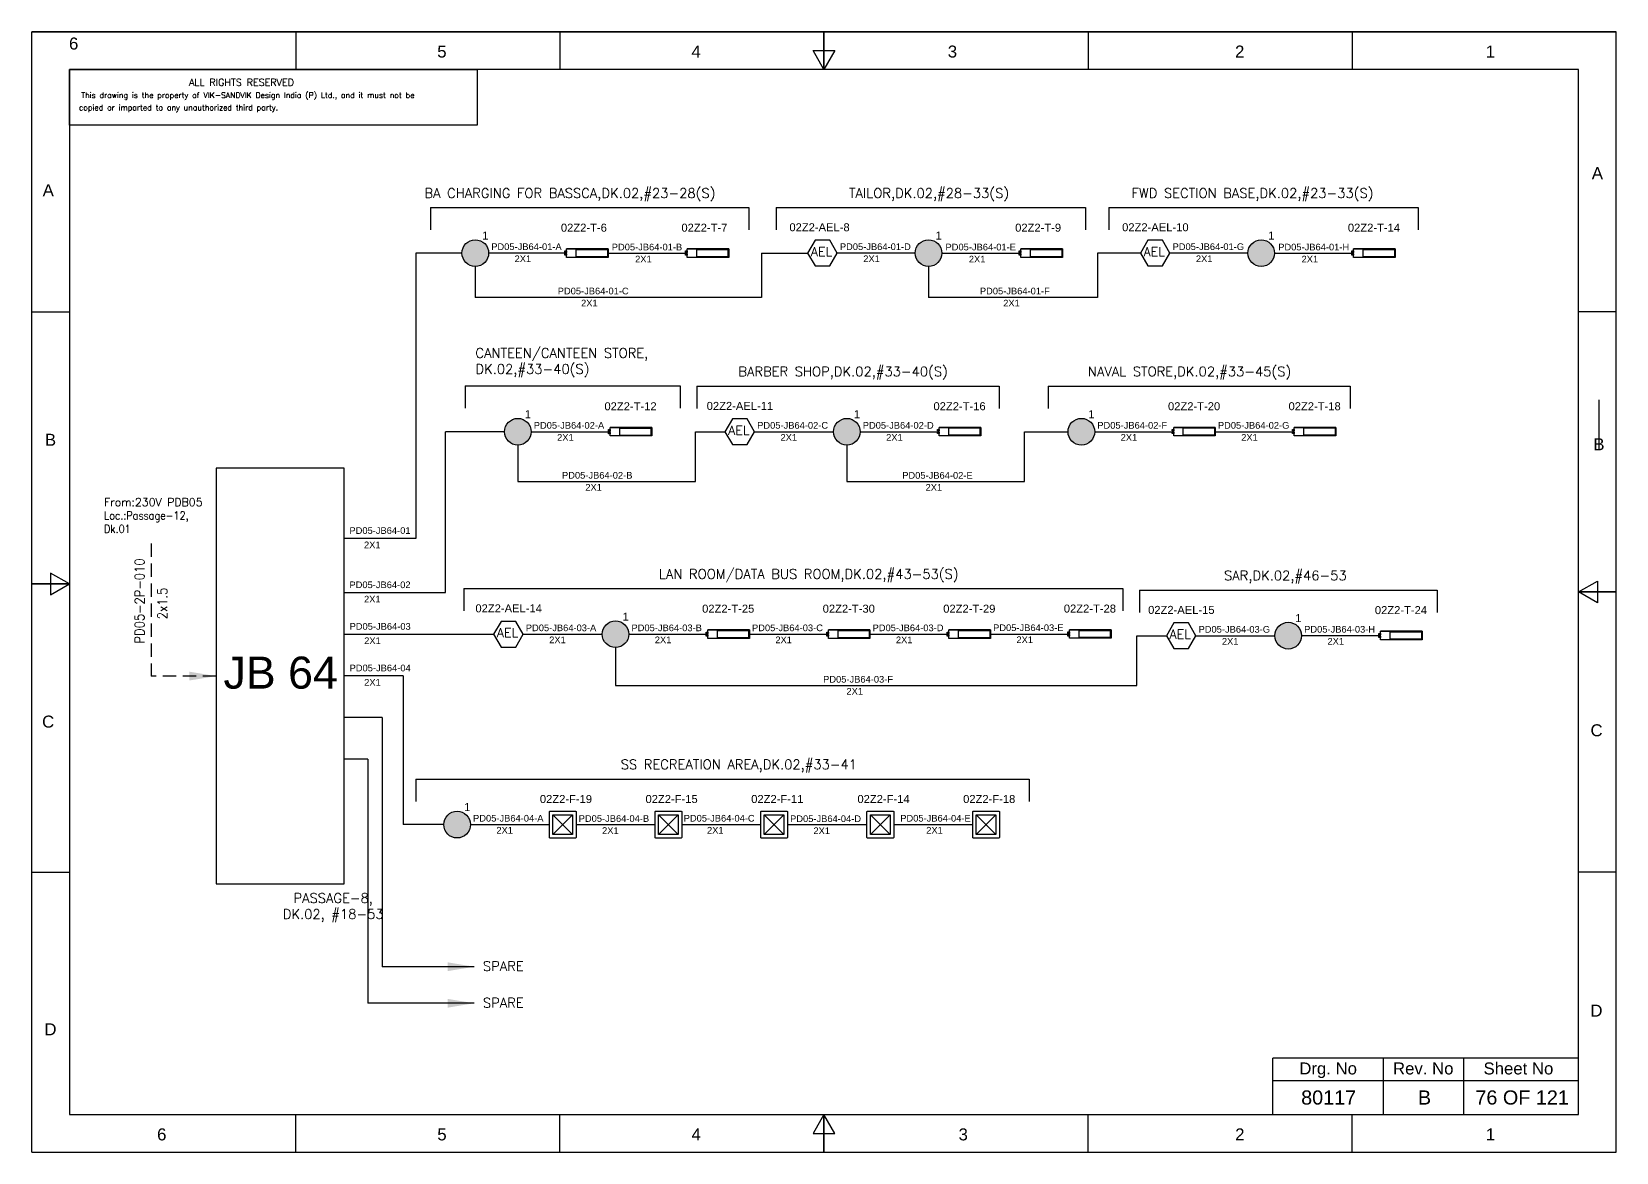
# Model space of a CAD drawing. Header units: inches. Extents: x -3311 to 1429, y -713 to 2436.
# Drawn here: x -341 to -44, y 659.9 to 870 of the extents above; entities that cross this region are included whole.
import ezdxf
from ezdxf.enums import TextEntityAlignment as Align

# ---------------------------------------------------------------- set-up
doc = ezdxf.new("R2010")
doc.units = ezdxf.units.IN
doc.linetypes.add('HIDDEN', pattern=[0.375, 0.25, -0.125])
doc.linetypes.add('SOLID', pattern=[0])
for name, color, linetype, lineweight in [('ELEC_TXT-025', 1, 'Continuous', 25), ('HEL-025', 1, 'Continuous', 25), ('HEL-035', 2, 'Continuous', 35)]:
    doc.layers.add(name, color=color, linetype=linetype, lineweight=lineweight)
doc.layers.add('Fmount', color=7, linetype='Continuous')
doc.layers.add('LINE', color=3, linetype='SOLID')
doc.styles.add('_NORMAL', font='arial.ttf')
doc.styles.add('ROMANS', font='simplex.shx', dxfattribs={"width": 0.88})
doc.styles.get("Standard").update_dxf_attribs({"font": 'arial.ttf'})
doc.dimstyles.get("Standard").update_dxf_attribs({"dimtxt": 0.18, "dimasz": 0.18, "dimexe": 0.18, "dimexo": 0.0625, "dimgap": 0.09, "dimtad": 0, "dimtih": 1, "dimtoh": 1, "dimdec": 4, "dimzin": 0, "dimdsep": 46, "dimtxsty": 'Standard', "dimcen": 0.09, "dimadec": 0, "dimazin": 0, "dimtfac": 1, "dimtdec": 4, "dimtofl": 0, "dimtmove": 0, "dimatfit": 3, "dimfxl": 1, "dimtolj": 1, "dimtzin": 0, "dimarcsym": 0})

# ---------------------------------------------------------------- blocks, each defined once
blk = doc.blocks.new('FIXED_KEY_SWITCH')
h = blk.add_hatch(color=1)
h.dxf.hatch_style = 1
edge = h.paths.add_edge_path()
edge.add_arc((848.13, 1737.46), 2.5, 0, 360)
at = {"color": 1}
blk.add_circle((848.13, 1737.46), 2.5, dxfattribs=at)
at = {"color": 7, "insert": (849.44, 1741.5), "char_height": 1.5, "attachment_point": 1, "style": '_NORMAL'}
blk.add_mtext_dynamic_manual_height_columns('1', width=1.5, gutter_width=7.5, heights=[0], dxfattribs=at)
blk = doc.blocks.new('SWT')
blk.add_blockref('FIXED_KEY_SWITCH', (0, 0))
blk.add_attdef('TAG_NO', (844.55, 1741.11), '', height=1.5)
blk = doc.blocks.new('2A')
at = {"color": 7, "lineweight": -3, "ltscale": 2.5}
blk.add_line((790.02, 1997.62, -0.03), (782.23, 1997.62, -0.03), dxfattribs=at)
at = {"color": 7, "lineweight": -3, "ltscale": 2.5, "elevation": -0.03}
for points in [[(781.91, 1997.21), (782.23, 1997.21), (782.23, 1996.94), (781.91, 1996.94)], [(781.91, 1996.7), (782.23, 1996.7), (782.23, 1996.44), (781.91, 1996.44)], [(782.23, 1997.62), (790.02, 1997.62), (790.02, 1996.02), (782.23, 1996.02)], [(784.03, 1997.5), (789.88, 1997.5), (789.88, 1996.14), (784.03, 1996.14)]]:
    blk.add_lwpolyline(points, close=True, dxfattribs=at)
blk = doc.blocks.new('LED TUBE LIGHT 30W')
blk.add_blockref('2A', (179.91, -357.89))
blk.add_attdef('TAG_NO.', (962.52, 1642.97), '', height=1.5)
blk = doc.blocks.new('AEL')
at = {"color": 4}
blk.add_lwpolyline([(989.98, -190.09), (992.75, -190.09), (994.14, -187.69), (992.75, -185.28), (989.98, -185.28), (988.59, -187.69)], close=True, dxfattribs=at)
at = {"color": 4, "style": 'ROMANS'}
blk.add_text('AEL', height=1.725, dxfattribs=at).set_placement((989.2, -188.27))
blk = doc.blocks.new('AEL_L')
blk.add_blockref('AEL', (0, 0))
blk.add_attdef('TAG_NO', (986.55, -183.59), '', height=1.5)
blk = doc.blocks.new('LED FLUSH MOUNT')
for p, q in [((114818, 79432), (114604, 79219)), ((114604, 79432), (114818, 79219))]:
    blk.add_line(p, q)
blk.add_lwpolyline([(114572, 79470), (114850, 79470, -0.414214), (114856, 79464), (114856, 79186, -0.414214), (114850, 79180), (114572, 79180, -0.414214), (114566, 79186), (114566, 79464, -0.414214)], format="xyb", close=True)
blk.add_lwpolyline([(114604, 79432), (114818, 79432), (114818, 79219), (114604, 79219)], close=True)
blk = doc.blocks.new('LED Flush Mounted Light 22W')
blk.add_blockref('LED FLUSH MOUNT', (0, 0))
at = {"style": 'ROMANS', "width": 0.7}
blk.add_attdef('TAG_NO.:', (113905, 79579), '', height=250, dxfattribs=at)
blk = doc.blocks.new('fr')
at = {"color": 7, "linetype": 'Continuous'}
for p, q in [((33763.99, 4500.4), (33466.99, 4500.4)), ((33466.99, 4500.4), (33763.99, 4500.4)), ((33466.99, 4290.33), (33466.99, 4500.4)), ((33516.49, 4500.4), (33516.49, 4493.33)), ((33565.99, 4500.4), (33565.99, 4493.33)), ((33615.49, 4500.4), (33615.49, 4493.33)), ((33615.49, 4493.33), (33615.49, 4500.4)), ((33615.49, 4500.4), (33615.49, 4493.33)), ((33664.99, 4500.4), (33664.99, 4493.33)), ((33714.49, 4500.4), (33714.49, 4493.33)), ((33763.99, 4290.33), (33763.99, 4500.4)), ((33763.99, 4290.33), (33763.99, 4500.4)), ((33615.49, 4493.33), (33613.45, 4496.87)), ((33613.45, 4496.87), (33617.53, 4496.87)), ((33617.53, 4496.87), (33615.49, 4493.33)), ((33756.92, 4493.33), (33474.06, 4493.33)), ((33474.06, 4493.33), (33474.06, 4297.41)), ((33756.92, 4297.41), (33756.92, 4493.33)), ((33466.99, 4447.89), (33474.06, 4447.89)), ((33763.99, 4447.89), (33756.92, 4447.89)), ((33474.06, 4396.87), (33470.53, 4398.91)), ((33470.53, 4398.91), (33470.53, 4394.83)), ((33466.99, 4396.87), (33474.06, 4396.87)), ((33474.06, 4396.87), (33466.99, 4396.87)), ((33466.99, 4396.87), (33474.06, 4396.87)), ((33470.53, 4394.83), (33474.06, 4396.87)), ((33756.92, 4395.37), (33760.45, 4397.41)), ((33760.45, 4397.41), (33760.45, 4393.33)), ((33763.99, 4395.37), (33756.92, 4395.37)), ((33760.45, 4393.33), (33756.92, 4395.37)), ((33756.92, 4395.37), (33763.99, 4395.37)), ((33763.99, 4395.37), (33756.92, 4395.37)), ((33466.99, 4342.85), (33474.06, 4342.85)), ((33763.99, 4342.85), (33756.92, 4342.85)), ((33474.06, 4297.41), (33756.92, 4297.41)), ((33516.49, 4290.33), (33516.49, 4297.41)), ((33565.99, 4290.33), (33565.99, 4297.41)), ((33615.49, 4297.41), (33613.45, 4293.87)), ((33615.49, 4290.33), (33615.49, 4297.41)), ((33617.53, 4293.87), (33615.49, 4297.41)), ((33615.49, 4297.41), (33615.49, 4290.33)), ((33615.49, 4290.33), (33615.49, 4297.41)), ((33664.99, 4290.33), (33664.99, 4297.41)), ((33714.49, 4290.33), (33714.49, 4297.41)), ((33613.45, 4293.87), (33617.53, 4293.87)), ((33466.99, 4290.33), (33763.99, 4290.33)), ((33466.99, 4290.33), (33763.99, 4290.33))]:
    blk.add_line(p, q, dxfattribs=at)
at = {"color": 7, "style": '_NORMAL'}
for s, p in [('6', (33474.86, 4498.18)), ('5', (33543.88, 4496.68)), ('4', (33591.52, 4496.68)), ('3', (33639.57, 4496.68)), ('2', (33693.41, 4496.68)), ('1', (33740.39, 4496.68)), ('A', (33760.45, 4473.88)), ('A', (33470.1, 4470.68)), ('B', (33470.52, 4423.9)), ('B', (33760.74, 4423.06)), ('C', (33470.08, 4371.07)), ('C', (33760.29, 4369.44)), ('D', (33760.27, 4316.89)), ('D', (33470.51, 4313.39)), ('6', (33491.37, 4293.69)), ('5', (33543.89, 4293.69)), ('4', (33591.53, 4293.69)), ('3', (33641.59, 4293.69)), ('2', (33693.43, 4293.69)), ('1', (33740.41, 4293.69))]:
    blk.add_text(s, height=2.25, dxfattribs=at).set_placement(p, align=Align.MIDDLE_CENTER)
blk = doc.blocks.new('A$C4BAD7D21')
at = {"layer": 'HEL-025'}
blk.add_lwpolyline([(-34000, 0), (-34000, 2086), (-18714, 2086), (-18714, 0)], close=True, dxfattribs=at)
at = {"layer": 'HEL-025', "style": 'ROMANS'}
for s, p in [('This drawing is the property of VIK-SANDVIK Design India (P) Ltd., and it must not be', (-33558, 1016)), (' copied or imparted to any unauthorized third party.', (-33785, 550))]:
    blk.add_text(s, height=210, dxfattribs=at).set_placement(p)
at = {"layer": 'HEL-035', "style": 'ROMANS'}
blk.add_text('     ALL RIGHTS RESERVED', height=262.5, dxfattribs=at).set_placement((-30497, 1476))

msp = doc.modelspace()

# ---------------------------------------------------------------- linework, layer by layer
for p, q in [((-266.27, 837.05, -0.05), (-206.57, 837.05, -0.05)), ((-201.47, 837.05, -0.05), (-143.49, 837.05, -0.05)), ((-139.12, 837.05, -0.05), (-81.13, 837.05, -0.05)), ((-260.36, 828.5), (-269.02, 828.5)), ((-269.02, 828.5), (-269.02, 775.03)), ((-257.86, 826), (-257.86, 820.19)), ((-240.76, 828.5), (-255.36, 828.5)), ((-175.41, 828.5), (-190.02, 828.5)), ((-172.91, 826), (-172.91, 820.19)), ((-133.21, 828.5), (-141.26, 828.5)), ((-113.06, 828.5), (-127.66, 828.5)), ((-259.77, 803.61, -0.05), (-219.48, 803.61, -0.05)), ((-216.32, 803.56, -0.05), (-159.69, 803.56, -0.05)), ((-150.51, 803.56, -0.05), (-93.88, 803.56, -0.05)), ((-47.19, 791.65), (-47.19, 801)), ((-252.39, 795.02), (-263.45, 795.02)), ((-263.45, 764.86), (-263.45, 795.02)), ((-216.58, 785.66), (-216.58, 795.01)), ((-154.91, 785.66), (-154.91, 795.01)), ((-249.89, 792.52), (-249.89, 785.66)), ((-188.23, 792.51), (-188.23, 785.66)), ((-249.89, 785.66), (-216.58, 785.66)), ((-188.23, 785.66), (-154.91, 785.66)), ((-260.04, 765.61, -0.05), (-136.5, 765.61, -0.05)), ((-133.38, 765.32, -0.05), (-77.61, 765.32, -0.05)), ((-231.58, 754.56), (-231.58, 747.42)), ((-133.85, 747.42), (-133.85, 756.77)), ((-271.41, 749.26), (-282.43, 749.26)), ((-271.41, 749.26), (-271.41, 721.37)), ((-231.58, 747.42), (-133.85, 747.42)), ((-275.29, 741.46), (-282.43, 741.46)), ((-275.29, 741.46), (-275.29, 694.73)), ((-278.01, 733.66), (-282.43, 733.66)), ((-278.01, 733.66), (-278.01, 687.88)), ((-269.02, 729.92, -0.05), (-154.08, 729.92, -0.05)), ((-263.77, 721.37), (-271.41, 721.37))]:
    msp.add_line(p, q)
at = {"color": 7, "linetype": 'Continuous'}
for p, q in [((-51.08, 677.61), (-108.4, 677.61)), ((-108.4, 667.01), (-108.4, 677.61)), ((-87.63, 667.01), (-87.63, 677.61)), ((-72.61, 667.01), (-72.61, 677.61)), ((-108.4, 673.43), (-51.08, 673.43))]:
    msp.add_line(p, q, dxfattribs=at)
msp.add_lwpolyline([(-282.43, 788.16), (-306.43, 788.16), (-306.43, 710.26), (-282.43, 710.26)], close=True)
at = {"linetype": 'HIDDEN', "ltscale": 10}
msp.add_lwpolyline([(-318.64, 774.09), (-318.64, 749.21)], dxfattribs=at)
at = {"layer": 'LINE', "color": 0}
for p, q in [((-266.27, 837.05, -0.05), (-266.27, 832.86, -0.05)), ((-206.57, 837.05, -0.05), (-206.57, 832.86, -0.05)), ((-201.47, 837.05, -0.05), (-201.47, 832.86, -0.05)), ((-143.49, 837.05, -0.05), (-143.49, 832.86, -0.05)), ((-139.12, 837.05, -0.05), (-139.12, 832.86, -0.05)), ((-81.13, 837.05, -0.05), (-81.13, 832.86, -0.05)), ((-232.96, 828.5), (-218.16, 828.5)), ((-204.19, 828.5), (-195.57, 828.5)), ((-170.41, 828.5), (-155.62, 828.5)), ((-108.06, 828.5), (-93.26, 828.5)), ((-259.77, 803.61, -0.05), (-259.77, 799.42, -0.05)), ((-219.48, 803.61, -0.05), (-219.48, 799.42, -0.05)), ((-216.32, 803.56, -0.05), (-216.32, 799.37, -0.05)), ((-159.69, 803.56, -0.05), (-159.69, 799.37, -0.05)), ((-150.51, 803.56, -0.05), (-150.51, 799.37, -0.05)), ((-93.88, 803.56, -0.05), (-93.88, 799.37, -0.05)), ((-247.39, 795.02), (-232.6, 795.01)), ((-216.58, 795.01), (-211.07, 795.01)), ((-205.52, 795.01), (-190.73, 795.01)), ((-185.73, 795.03), (-170.93, 795.03)), ((-154.91, 795.01), (-146.77, 795.01)), ((-141.77, 795.03), (-126.97, 795.03)), ((-119.17, 795.03), (-104.38, 795.03)), ((-269.02, 775.03), (-282.43, 775.03)), ((-282.43, 764.86), (-263.45, 764.86)), ((-260.04, 765.61, -0.05), (-260.04, 761.42, -0.05)), ((-136.5, 765.61, -0.05), (-136.5, 761.42, -0.05)), ((-133.38, 765.32, -0.05), (-133.38, 761.13, -0.05)), ((-77.61, 765.32, -0.05), (-77.61, 761.13, -0.05)), ((-282.43, 757.06), (-254.43, 757.06)), ((-248.88, 757.06), (-234.08, 757.06)), ((-229.08, 757.06), (-214.28, 757.08)), ((-206.49, 757.08), (-191.69, 757.08)), ((-183.89, 757.08), (-169.1, 757.08)), ((-161.3, 757.1), (-146.5, 757.1)), ((-133.85, 756.77), (-128.35, 756.77)), ((-122.79, 756.79), (-108, 756.79)), ((-103, 756.81), (-88.2, 756.81)), ((-269.02, 729.92, -0.05), (-269.02, 725.73, -0.05)), ((-154.08, 729.92, -0.05), (-154.08, 725.73, -0.05)), ((-258.77, 721.37), (-243.98, 721.37)), ((-238.97, 721.37), (-224.17, 721.37)), ((-219.16, 721.37), (-204.36, 721.37)), ((-199.35, 721.37), (-184.45, 721.37)), ((-179.44, 721.37), (-164.65, 721.37))]:
    msp.add_line(p, q, dxfattribs=at)
at = {"layer": 'LINE', "color": 7}
for p, q in [((-204.19, 828.5), (-204.19, 820.19)), ((-141.26, 828.5), (-141.26, 820.19)), ((-204.19, 820.19), (-257.86, 820.19)), ((-141.26, 820.19), (-172.91, 820.19))]:
    msp.add_line(p, q, dxfattribs=at)

# ---------------------------------------------------------------- block references
for name, p in [('fr', (-33808, -3630.39)), ('SWT', (-1105.99, -908.95)), ('SWT', (-1021.04, -908.95)), ('SWT', (-958.69, -908.96)), ('SWT', (-1098.02, -942.44)), ('SWT', (-1036.35, -942.44)), ('SWT', (-992.4, -942.44)), ('SWT', (-1079.71, -980.4)), ('SWT', (-953.63, -980.67)), ('SWT', (-1109.4, -1016.09))]:
    msp.add_blockref(name, p)
ref = msp.add_blockref('LED TUBE LIGHT 30W', (-1202.89, -810.42, 0.03))
ref.add_attrib('TAG_NO.', '02Z2-T-6', (-241.82, 832.52, 0.03), dxfattribs={"height": 1.5})
ref = msp.add_blockref('LED TUBE LIGHT 30W', (-1180.3, -810.42, 0.03))
ref.add_attrib('TAG_NO.', '02Z2-T-7', (-219.23, 832.52, 0.03), dxfattribs={"height": 1.5})
ref = msp.add_blockref('AEL_L', (-1184.16, 1016.19))
ref.add_attrib('TAG_NO', '02Z2-AEL-8', (-198.99, 832.6), dxfattribs={"color": 4, "height": 1.5})
ref = msp.add_blockref('LED TUBE LIGHT 30W', (-1117.75, -810.42, 0.03))
ref.add_attrib('TAG_NO.', '02Z2-T-9', (-156.68, 832.52, 0.03), dxfattribs={"height": 1.5})
ref = msp.add_blockref('AEL_L', (-1121.8, 1016.19))
ref.add_attrib('TAG_NO', '02Z2-AEL-10', (-136.63, 832.6), dxfattribs={"color": 4, "height": 1.5})
ref = msp.add_blockref('LED TUBE LIGHT 30W', (-1055.39, -810.42, 0.03))
ref.add_attrib('TAG_NO.', '02Z2-T-14', (-94.32, 832.52, 0.03), dxfattribs={"height": 1.5})
ref = msp.add_blockref('LED TUBE LIGHT 30W', (-1194.73, -843.91, 0.03))
ref.add_attrib('TAG_NO.', '02Z2-T-12', (-233.66, 799.04, 0.03), dxfattribs={"height": 1.5})
ref = msp.add_blockref('AEL_L', (-1199.66, 982.7))
ref.add_attrib('TAG_NO', '02Z2-AEL-11', (-214.49, 799.11), dxfattribs={"color": 4, "height": 1.5})
ref = msp.add_blockref('LED TUBE LIGHT 30W', (-1133.06, -843.89, 0.03))
ref.add_attrib('TAG_NO.', '02Z2-T-16', (-171.99, 799.05, 0.03), dxfattribs={"height": 1.5})
ref = msp.add_blockref('LED TUBE LIGHT 30W', (-1089.1, -843.89, 0.03))
ref.add_attrib('TAG_NO.', '02Z2-T-20', (-128.03, 799.05, 0.03), dxfattribs={"height": 1.5})
ref = msp.add_blockref('LED TUBE LIGHT 30W', (-1066.51, -843.89, 0.03))
ref.add_attrib('TAG_NO.', '02Z2-T-18', (-105.44, 799.05, 0.03), dxfattribs={"height": 1.5})
ref = msp.add_blockref('AEL_L', (-1243.02, 944.75))
ref.add_attrib('TAG_NO', '02Z2-AEL-14', (-257.84, 761.16), dxfattribs={"color": 4, "height": 1.5})
ref = msp.add_blockref('LED TUBE LIGHT 30W', (-1176.42, -881.85, 0.03))
ref.add_attrib('TAG_NO.', '02Z2-T-25', (-215.35, 761.1, 0.03), dxfattribs={"height": 1.5})
ref = msp.add_blockref('LED TUBE LIGHT 30W', (-1153.82, -881.85, 0.03))
ref.add_attrib('TAG_NO.', '02Z2-T-30', (-192.75, 761.1, 0.03), dxfattribs={"height": 1.5})
ref = msp.add_blockref('LED TUBE LIGHT 30W', (-1131.23, -881.85, 0.03))
ref.add_attrib('TAG_NO.', '02Z2-T-29', (-170.16, 761.1, 0.03), dxfattribs={"height": 1.5})
ref = msp.add_blockref('LED TUBE LIGHT 30W', (-1108.63, -881.83, 0.03))
ref.add_attrib('TAG_NO.', '02Z2-T-28', (-147.56, 761.12, 0.03), dxfattribs={"height": 1.5})
ref = msp.add_blockref('AEL_L', (-1116.93, 944.46))
ref.add_attrib('TAG_NO', '02Z2-AEL-15', (-131.76, 760.87), dxfattribs={"color": 4, "height": 1.5})
ref = msp.add_blockref('LED TUBE LIGHT 30W', (-1050.33, -882.12, 0.03))
ref.add_attrib('TAG_NO.', '02Z2-T-24', (-89.26, 760.83, 0.03), dxfattribs={"height": 1.5})
at = {"layer": 'ELEC_TXT-025', "color": 0, "xscale": 0.005, "yscale": 0.005, "zscale": 0.005}
msp.add_blockref('A$C4BAD7D21', (-163.93, 852.51), dxfattribs=at)
at = {"layer": 'Fmount'}
ref = msp.add_blockref('LED Flush Mounted Light 22W', (-2223.68, -649.37), dxfattribs=dict(at, xscale=0.01728, yscale=0.01728, zscale=0.01728))
ref.add_attrib('TAG_NO.:', '02Z2-F-19', dxfattribs={"layer": '0', "height": 1.5}).set_placement((-245.76, 724.97), align=Align.BOTTOM_LEFT)
ref = msp.add_blockref('LED Flush Mounted Light 22W', (-2203.87, -649.37), dxfattribs=dict(at, xscale=0.01728, yscale=0.01728, zscale=0.01728))
ref.add_attrib('TAG_NO.:', '02Z2-F-15', dxfattribs={"layer": '0', "height": 1.5}).set_placement((-225.96, 724.97), align=Align.BOTTOM_LEFT)
ref = msp.add_blockref('LED Flush Mounted Light 22W', (-2184.06, -649.37), dxfattribs=dict(at, xscale=0.01728, yscale=0.01728, zscale=0.01728))
ref.add_attrib('TAG_NO.:', '02Z2-F-11', dxfattribs={"layer": '0', "height": 1.5}).set_placement((-206.15, 724.97), align=Align.BOTTOM_LEFT)
ref = msp.add_blockref('LED Flush Mounted Light 22W', (-2164.15, -649.37), dxfattribs=dict(at, xscale=0.01728, yscale=0.01728, zscale=0.01728))
ref.add_attrib('TAG_NO.:', '02Z2-F-14', dxfattribs={"layer": '0', "height": 1.5}).set_placement((-186.24, 724.97), align=Align.BOTTOM_LEFT)
ref = msp.add_blockref('LED Flush Mounted Light 22W', (-2144.34, -649.37), dxfattribs=dict(at, xscale=0.01728, yscale=0.01728, zscale=0.01728))
ref.add_attrib('TAG_NO.:', '02Z2-F-18', dxfattribs={"layer": '0', "height": 1.5}).set_placement((-166.43, 724.97), align=Align.BOTTOM_LEFT)

# ---------------------------------------------------------------- texts
at = {"color": 7}
for s, p in [('PD05-JB64-01-A', (-254.87, 829.08)), ('PD05-JB64-01-B', (-232.28, 829.01)), ('PD05-JB64-01-D', (-189.53, 829.08)), ('PD05-JB64-01-E', (-169.73, 829.01)), ('PD05-JB64-01-G', (-127.17, 829.08)), ('PD05-JB64-01-H', (-107.37, 829.01)), ('2X1', (-250.5, 826.82)), ('2X1', (-227.91, 826.76)), ('2X1', (-185.15, 826.82)), ('2X1', (-165.36, 826.75)), ('2X1', (-122.8, 826.82)), ('2X1', (-103, 826.75)), ('PD05-JB64-01-C', (-242.41, 820.77)), ('2X1', (-238.04, 818.51)), ('PD05-JB64-01-F', (-163.29, 820.77)), ('2X1', (-158.92, 818.51)), ('PD05-JB64-02-A', (-246.9, 795.59)), ('PD05-JB64-02-C', (-205.03, 795.59, -0.03)), ('PD05-JB64-02-D', (-185.24, 795.59)), ('PD05-JB64-02-F', (-141.28, 795.59)), ('PD05-JB64-02-G', (-118.68, 795.59)), ('2X1', (-242.53, 793.33)), ('2X1', (-200.66, 793.33)), ('2X1', (-180.86, 793.33)), ('2X1', (-136.91, 793.33)), ('2X1', (-114.31, 793.33)), ('PD05-JB64-02-B', (-241.61, 786.23)), ('PD05-JB64-02-E', (-177.84, 786.21)), ('2X1', (-237.24, 783.98)), ('2X1', (-173.47, 783.96)), ('PD05-JB64-01', (-281.45, 775.87)), ('2X1', (-278.72, 773.18)), ('PD05-JB64-02', (-281.45, 765.7)), ('2X1', (-278.72, 763.01)), ('PD05-JB64-03', (-281.42, 757.9)), ('PD05-JB64-03-A', (-248.39, 757.63, -0.03)), ('PD05-JB64-03-B', (-228.59, 757.63)), ('PD05-JB64-03-C', (-206, 757.63)), ('PD05-JB64-03-D', (-183.4, 757.63)), ('PD05-JB64-03-E', (-160.81, 757.65)), ('PD05-JB64-03-G', (-122.3, 757.35)), ('PD05-JB64-03-H', (-102.51, 757.36)), ('2X1', (-278.69, 755.21)), ('2X1', (-244.01, 755.38)), ('2X1', (-224.22, 755.38)), ('2X1', (-201.62, 755.38)), ('2X1', (-179.03, 755.38)), ('2X1', (-156.44, 755.4)), ('2X1', (-117.93, 755.09)), ('2X1', (-98.14, 755.11)), ('PD05-JB64-04', (-281.42, 750.1)), ('2X1', (-278.69, 747.41)), ('PD05-JB64-03-F', (-192.67, 747.99)), ('2X1', (-188.3, 745.74)), ('PD05-JB64-04-A', (-258.28, 721.94)), ('PD05-JB64-04-B', (-238.48, 721.89, -0.03)), ('PD05-JB64-04-C', (-218.8, 721.94, -0.03)), ('PD05-JB64-04-D', (-198.86, 721.85)), ('PD05-JB64-04-E', (-178.21, 721.94)), ('2X1', (-253.91, 719.69)), ('2X1', (-234.1, 719.63, -0.03)), ('2X1', (-214.43, 719.69)), ('2X1', (-194.49, 719.59)), ('2X1', (-173.34, 719.69))]:
    msp.add_text(s, height=1.25, dxfattribs=at).set_placement(p)
at = {"color": 7, "lineweight": 30}
msp.add_text('JB 64 ', height=6, dxfattribs=at).set_placement((-293.18, 749.86), align=Align.MIDDLE_CENTER)
at = {"color": 7}
for s, height, p in [('Drg. No', 2.246, (-98.02, 675.66)), ('Rev. No', 2.246, (-80.19, 675.66)), ('Sheet No', 2.246, (-62.35, 675.66)), ('80117', 2.653, (-97.92, 670.22)), ('B', 2.65, (-79.95, 670.22)), ('76 OF 121', 2.653, (-61.66, 670.22))]:
    msp.add_text(s, height=height, dxfattribs=at).set_placement(p, align=Align.MIDDLE_CENTER)
at = {"color": 7, "char_height": 1.8, "attachment_point": 1, "style": '_NORMAL'}
for s, insert, width in [('{\\Fromans|c0;\\C2;BA CHARGING FOR BASSCA,DK.02,#23-28(S)}', (-267.4, 840.65, 0.22), 74.1776), ('{\\Fromans|c0;\\C2;TAILOR,DK.02,#28-33(S)}', (-187.82, 840.65, 0.22), 74.1776), ('{\\Fromans|c0;\\C2;FWD SECTION BASE,DK.02,#23-33(S)}', (-134.88, 840.65, 0.22), 74.1776), ('{\\Fromans|c0;\\C2;CANTEEN/CANTEEN STORE,\\PDK.02,#33-40(S)}', (-257.84, 810.68, 0.22), 74.1776), ('{\\Fromans|c0;\\C2;BARBER SHOP,DK.02,#33-40(S)}', (-208.56, 807.21, 0.22), 74.1776), ('{\\Fromans|c0;\\C2;NAVAL STORE,DK.02,#33-45(S)}', (-143.04, 807.21, 0.22), 74.1776), ('{\\Fromans|c0;\\C2;LAN ROOM/DATA BUS ROOM,DK.02,#43-53(S)}', (-223.44, 769.25, 0.22), 74.1776), ('{\\Fromans|c0;\\C2;SAR,DK.02,#46-53}', (-117.53, 768.97, 0.22), 74.1776), ('{\\Fromans|c0;\\C2;SS RECREATION AREA,DK.02,#33-41}', (-230.6, 733.56, 0.22), 74.1776), ('{\\Fromans|c0;\\C2;SPARE}', (-256.43, 695.73), 8.1658), ('{\\Fromans|c0;\\C2;SPARE}', (-256.43, 688.87), 8.1658)]:
    msp.add_mtext(s, dxfattribs=dict(at, insert=insert, width=width))
at = {"color": 7, "insert": (-327.44, 782.57), "char_height": 1.5, "width": 36.8884, "attachment_point": 1}
msp.add_mtext('{\\Fromans|c0;\\C2;From:230V PDB05 \\P\\Fsimplex|c0;\\W0.88;Loc.:Passage-12,      \\PDk.01}', dxfattribs=at)
at = {"color": 7, "insert": (-321.69, 755.31), "char_height": 1.8, "width": 17.1296, "attachment_point": 1, "rotation": 90, "style": '_NORMAL'}
msp.add_mtext('{\\Fromans|c0;\\W0.88;PD05-2P-010}', dxfattribs=at)
at = {"color": 7, "insert": (-317.42, 759.87), "char_height": 1.8, "attachment_point": 1, "rotation": 90, "style": '_NORMAL'}
msp.add_mtext('{\\Fsimplex|c0;\\W0.88;2x1.5}', dxfattribs=at)
at = {"color": 7, "insert": (-293.95, 708.5), "char_height": 1.8, "attachment_point": 1, "style": '_NORMAL'}
msp.add_mtext('\\pxqc;{\\Fromans|c0;\\C2;PASSAGE-8, \\PDK.02, #18-53}', dxfattribs=at)

# ---------------------------------------------------------------- leaders
at = {"linetype": 'HIDDEN', "ltscale": 10}
msp.add_leader([(-306.43, 749.21), (-318.64, 749.21)], dimstyle='Standard', override={"dimasz": 5, "dimarcsym": 1}, dxfattribs=at)
for points in [[(-258.05, 694.73), (-275.29, 694.73)], [(-258.05, 687.88), (-278.01, 687.88)]]:
    msp.add_leader(points, dimstyle='Standard', override={"dimasz": 5, "dimarcsym": 1})

doc.saveas('drawing.dxf')
